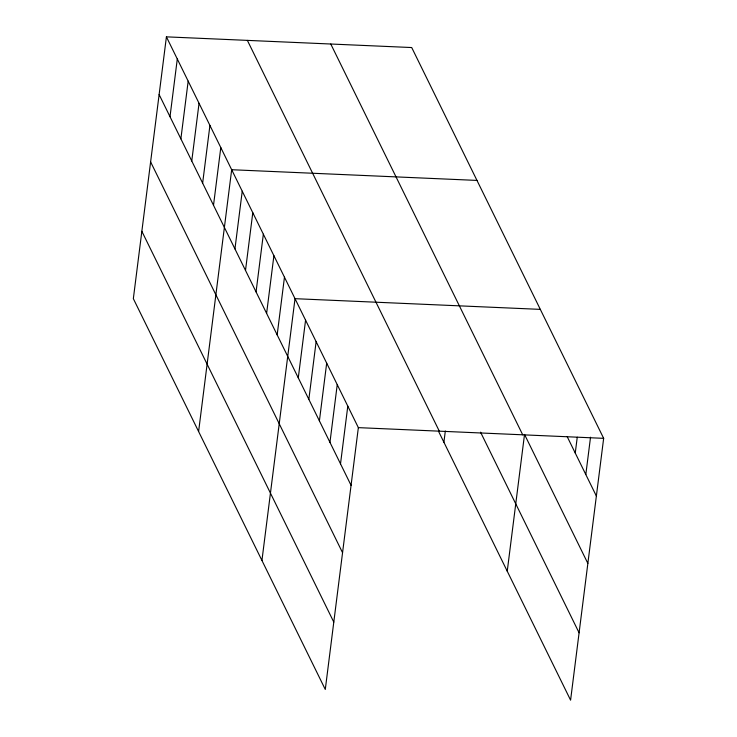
<?xml version="1.0" encoding="UTF-8"?>
<svg xmlns="http://www.w3.org/2000/svg" width="737" height="737" viewBox="0 0 737 737"><rect width="100%" height="100%" fill="white"/><g stroke="black" fill="none" stroke-linecap="round" stroke-linejoin="round"><path stroke-width="1.11" d="M166.415 36.85L133.342 298.66L325.284 689.454L358.357 427.635L166.415 36.85L411.716 47.546L603.658 438.34L570.585 700.15L438.46 431.154M170.007 116.695L177.295 58.997M180.878 138.842L188.175 81.144M191.758 160.988L199.045 103.281M202.638 183.135L209.925 125.428M213.509 205.273L220.796 147.575M198.603 431.532L231.676 169.722L476.977 180.418M234.946 248.913L242.233 191.215M245.504 270.405L252.791 212.707M256.061 291.898L263.349 234.2M266.61 313.391L273.906 255.693M277.167 334.884L284.464 277.186M261.939 560.488L295.021 298.678L540.313 309.374M298.282 377.878L305.569 320.171M308.84 399.371L316.127 341.664M319.397 420.864L326.684 363.157M329.955 442.357L337.242 384.65M340.512 463.849L347.8 406.142M443.904 442.228L445.323 431.007M507.24 571.193L524.523 434.434L587.859 563.4M575.256 453.052L577.255 437.216M585.814 474.545L590.53 437.207M358.357 427.635L603.658 438.34M567.214 436.682L596.371 496.038M330.766 44.017L522.708 434.802M480.561 432.186L579.089 632.797M247.365 40.378L439.307 431.163M159.128 94.557L351.07 485.342M150.615 161.91L342.558 552.695M141.854 231.307L333.787 622.092"/></g></svg>
